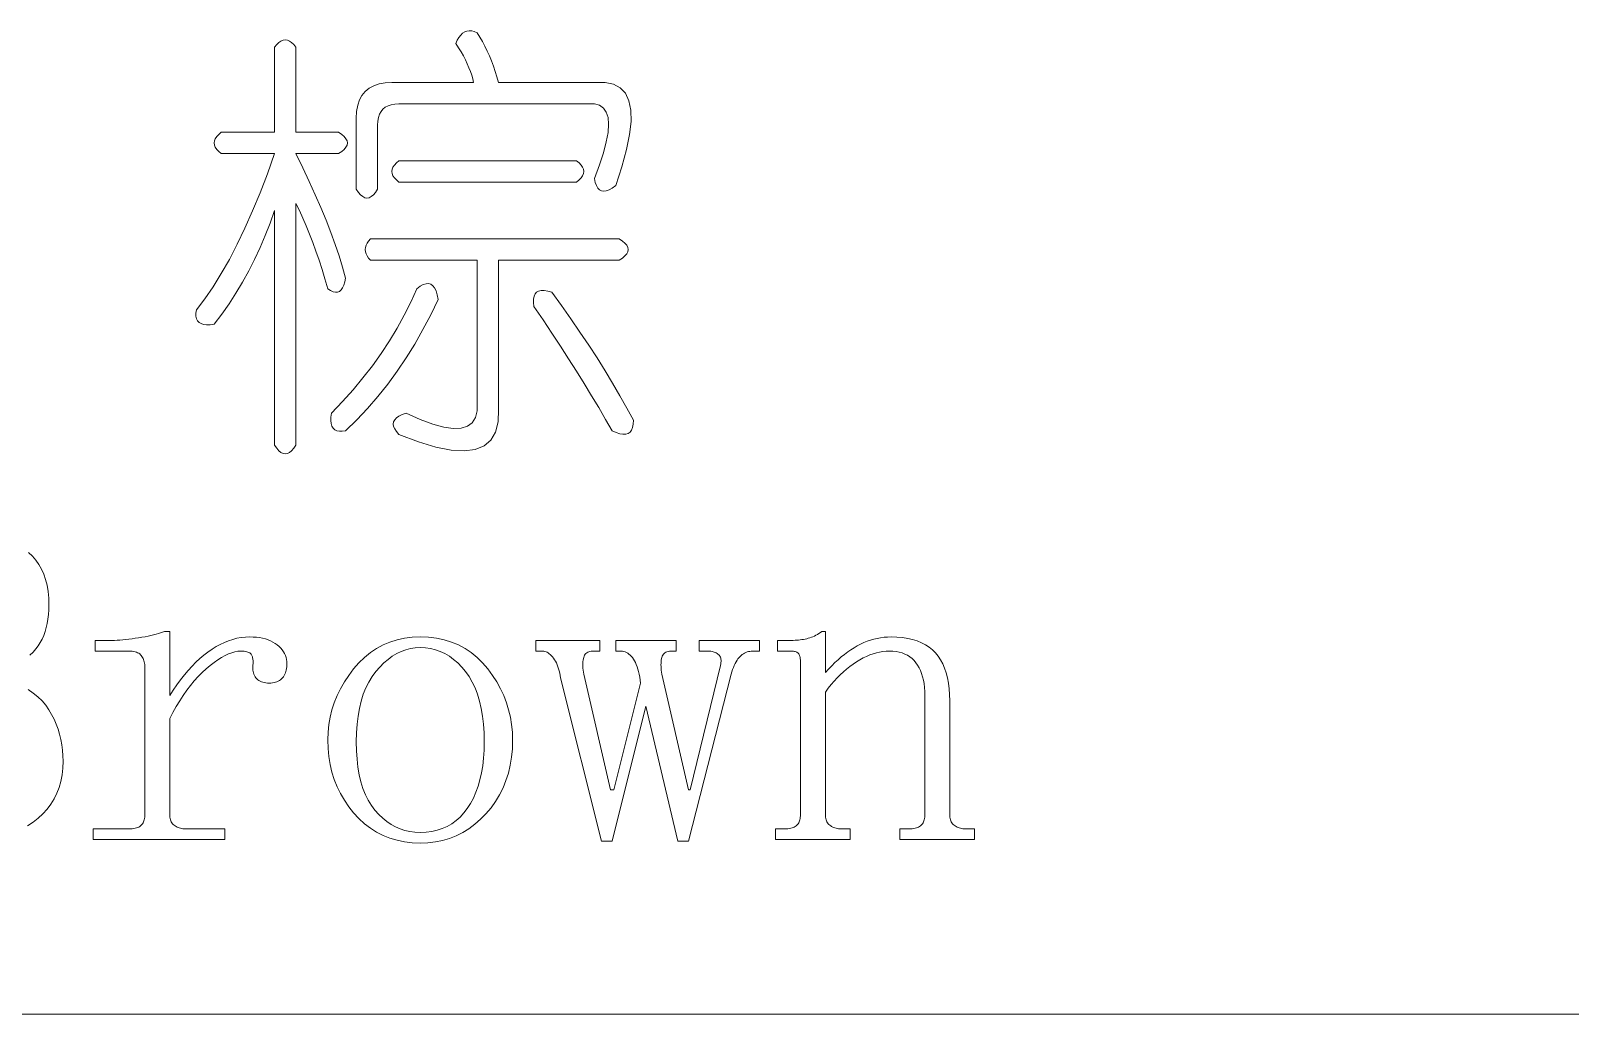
# Model space of a CAD drawing. Extents: x 1 to 297, y 1 to 210.
# Drawn here: x 256.09 to 263.52, y 51.06 to 55.81 of the extents above; entities that cross this region are included whole.
import ezdxf

# ---------------------------------------------------------------- set-up
doc = ezdxf.new("R2010")
doc.units = 0

msp = doc.modelspace()

# ---------------------------------------------------------------- linework, layer by layer
at = {"color": 7, "lineweight": 13}
msp.add_line((220.3005, 51.064), (295.449, 51.064), dxfattribs=at)
for points in [[(258.8093, 55.4555), (257.8664, 55.4555), (257.8469, 55.4544), (257.8294, 55.4514), (257.814, 55.4462), (257.8006, 55.439), (257.7893, 55.4298), (257.78, 55.4184), (257.7728, 55.4051), (257.7677, 55.3896), (257.7646, 55.3722), (257.7635, 55.3526), (257.7635, 55.044), (257.7533, 55.0286), (257.743, 55.0166), (257.7327, 55.008), (257.7224, 55.0029), (257.7121, 55.0012), (257.7018, 55.0029), (257.6916, 55.008), (257.6813, 55.0166), (257.671, 55.0286), (257.6607, 55.044), (257.6607, 55.3869), (257.6624, 55.4195), (257.6676, 55.4486), (257.6761, 55.4743), (257.6881, 55.4966), (257.7036, 55.5155), (257.7224, 55.5309), (257.7447, 55.5429), (257.7704, 55.5515), (257.7996, 55.5566), (257.8321, 55.5583), (258.2264, 55.5583), (258.2225, 55.5756), (258.2175, 55.5933), (258.2115, 55.6113), (258.2045, 55.6296), (258.1964, 55.6483), (258.1873, 55.6674), (258.1772, 55.6867), (258.1661, 55.7064), (258.1539, 55.7265), (258.1407, 55.7469), (258.1479, 55.7628), (258.1558, 55.7764), (258.1644, 55.7875), (258.1736, 55.7963), (258.1836, 55.8026), (258.1942, 55.8066), (258.2055, 55.8081), (258.2175, 55.8072), (258.2302, 55.804), (258.2436, 55.7983), (258.2569, 55.7774), (258.2696, 55.7558), (258.2816, 55.7335), (258.2929, 55.7106), (258.3036, 55.6869), (258.3135, 55.6626), (258.3228, 55.6375), (258.3313, 55.6118), (258.3392, 55.5854), (258.3464, 55.5583), (258.8607, 55.5583), (258.9013, 55.5503), (258.9341, 55.533), (258.9589, 55.5064), (258.9759, 55.4706), (258.985, 55.4255), (258.9862, 55.3711), (258.9795, 55.3075), (258.9649, 55.2347), (258.9425, 55.1526), (258.9121, 55.0612), (258.8957, 55.0492), (258.8806, 55.0406), (258.8669, 55.0355), (258.8545, 55.0338), (258.8436, 55.0355), (258.834, 55.0406), (258.8257, 55.0492), (258.8189, 55.0612), (258.8134, 55.0766), (258.8093, 55.0955), (258.834, 55.1608), (258.8531, 55.2196), (258.8669, 55.2719), (258.8751, 55.3176), (258.8778, 55.3569), (258.8751, 55.3896), (258.8669, 55.4159), (258.8531, 55.4356), (258.834, 55.4488)], [(257.575, 55.2155), (257.3693, 55.2155), (257.4025, 55.1478), (257.4337, 55.0818), (257.4629, 55.0175), (257.49, 54.9549), (257.515, 54.894), (257.538, 54.8349), (257.5589, 54.7775), (257.5777, 54.7218), (257.5945, 54.6678), (257.6093, 54.6155), (257.6053, 54.5964), (257.6004, 54.5805), (257.5944, 54.5676), (257.5873, 54.5579), (257.5793, 54.5512), (257.5702, 54.5476), (257.5601, 54.5471), (257.5489, 54.5496), (257.5368, 54.5553), (257.5236, 54.564), (257.5097, 54.6114), (257.4955, 54.6573), (257.4809, 54.7019), (257.466, 54.7451), (257.4507, 54.7869), (257.4351, 54.8274), (257.4192, 54.8664), (257.4029, 54.9042), (257.3862, 54.9405), (257.3693, 54.9755), (257.3693, 53.8098), (257.359, 53.7943), (257.3487, 53.7823), (257.3384, 53.7738), (257.3281, 53.7686), (257.3178, 53.7669), (257.3076, 53.7686), (257.2973, 53.7738), (257.287, 53.7823), (257.2767, 53.7943), (257.2664, 53.8098), (257.2664, 54.9412), (257.245, 54.8802), (257.2218, 54.8205), (257.197, 54.7622), (257.1704, 54.7053), (257.1421, 54.6498), (257.1121, 54.5956), (257.0804, 54.5428), (257.047, 54.4914), (257.0118, 54.4413), (256.975, 54.3926), (256.9556, 54.3902), (256.9387, 54.3899), (256.9241, 54.3916), (256.9119, 54.3954), (256.9021, 54.4012), (256.8947, 54.4091), (256.8898, 54.419), (256.8872, 54.431), (256.8871, 54.4451), (256.8893, 54.4612), (256.9301, 54.515), (256.9702, 54.5736), (257.0096, 54.6371), (257.0484, 54.7053), (257.0864, 54.7783), (257.1238, 54.8562), (257.1605, 54.9388), (257.1965, 55.0262), (257.2318, 55.1184), (257.2664, 55.2155), (257.0093, 55.2155), (256.9969, 55.2258), (256.9873, 55.236), (256.9805, 55.2463), (256.9763, 55.2566), (256.975, 55.2669), (256.9763, 55.2772), (256.9805, 55.2875), (256.9873, 55.2978), (256.9969, 55.308), (257.0093, 55.3183), (257.2664, 55.3183), (257.2664, 55.7298), (257.2767, 55.7421), (257.287, 55.7517), (257.2973, 55.7586), (257.3076, 55.7627), (257.3178, 55.764), (257.3281, 55.7627), (257.3384, 55.7586), (257.3487, 55.7517), (257.359, 55.7421), (257.3693, 55.7298), (257.3693, 55.3183), (257.575, 55.3183), (257.5904, 55.308), (257.6024, 55.2978), (257.611, 55.2875), (257.6161, 55.2772), (257.6179, 55.2669), (257.6161, 55.2566), (257.611, 55.2463), (257.6024, 55.236), (257.5904, 55.2258)], [(257.8664, 55.1812), (258.7236, 55.1812), (258.7359, 55.1709), (258.7455, 55.1606), (258.7523, 55.1503), (258.7565, 55.14), (258.7578, 55.1298), (258.7565, 55.1195), (258.7523, 55.1092), (258.7455, 55.0989), (258.7359, 55.0886), (258.7236, 55.0783), (257.8664, 55.0783), (257.8541, 55.0886), (257.8445, 55.0989), (257.8376, 55.1092), (257.8335, 55.1195), (257.8321, 55.1298), (257.8335, 55.14), (257.8376, 55.1503), (257.8445, 55.1606), (257.8541, 55.1709)], [(257.7293, 54.804), (258.9293, 54.804), (258.9447, 54.7938), (258.9567, 54.7835), (258.9653, 54.7732), (258.9704, 54.7629), (258.9721, 54.7526), (258.9704, 54.7423), (258.9653, 54.732), (258.9567, 54.7218), (258.9447, 54.7115), (258.9293, 54.7012), (258.3464, 54.7012), (258.3464, 53.9812), (258.3447, 53.9214), (258.3327, 53.8722), (258.3104, 53.8336), (258.2778, 53.8056), (258.235, 53.7883), (258.1819, 53.7816), (258.1184, 53.7856), (258.0447, 53.8002), (257.9607, 53.8254), (257.8664, 53.8612), (257.8544, 53.8746), (257.8459, 53.8872), (257.8407, 53.8992), (257.839, 53.9106), (257.8407, 53.9212), (257.8459, 53.9311), (257.8544, 53.9404), (257.8664, 53.949), (257.8818, 53.9568), (257.9007, 53.964), (257.9689, 53.9337), (258.0296, 53.9112), (258.0828, 53.8967), (258.1284, 53.89), (258.1664, 53.8912), (258.1969, 53.9003), (258.2199, 53.9172), (258.2353, 53.9421), (258.2432, 53.9748), (258.2436, 54.0155), (258.2436, 54.7012), (257.7293, 54.7012), (257.72, 54.7115), (257.7128, 54.7218), (257.7077, 54.732), (257.7046, 54.7423), (257.7036, 54.7526), (257.7046, 54.7629), (257.7077, 54.7732), (257.7128, 54.7835), (257.72, 54.7938)], [(257.9521, 54.564), (257.9686, 54.5759), (257.9837, 54.5839), (257.9974, 54.5882), (258.0097, 54.5887), (258.0207, 54.5855), (258.0303, 54.5784), (258.0385, 54.5676), (258.0454, 54.5531), (258.0509, 54.5347), (258.055, 54.5126), (258.0197, 54.4384), (257.9823, 54.3666), (257.9429, 54.2971), (257.9014, 54.2301), (257.8578, 54.1655), (257.8123, 54.1032), (257.7646, 54.0434), (257.7149, 53.986), (257.6631, 53.931), (257.6093, 53.8783), (257.5932, 53.8761), (257.5791, 53.8763), (257.5671, 53.8788), (257.5572, 53.8838), (257.5493, 53.8912), (257.5435, 53.901), (257.5397, 53.9131), (257.538, 53.9277), (257.5383, 53.9447), (257.5407, 53.964), (257.5942, 54.0194), (257.6449, 54.0758), (257.6929, 54.1332), (257.7382, 54.1917), (257.7807, 54.2512), (257.8205, 54.3117), (257.8575, 54.3732), (257.8918, 54.4358), (257.9233, 54.4994)], [(258.6035, 54.5469), (258.6507, 54.4821), (258.6961, 54.418), (258.7398, 54.3546), (258.7819, 54.2918), (258.8221, 54.2298), (258.8607, 54.1684), (258.8976, 54.1077), (258.9327, 54.0477), (258.9661, 53.9884), (258.9978, 53.9298), (258.9968, 53.9107), (258.9937, 53.8948), (258.9886, 53.8819), (258.9814, 53.8722), (258.9721, 53.8655), (258.9608, 53.8619), (258.9474, 53.8614), (258.932, 53.8639), (258.9145, 53.8696), (258.895, 53.8783), (258.8634, 53.9337), (258.8305, 53.9901), (258.7962, 54.0475), (258.7606, 54.106), (258.7236, 54.1655), (258.6852, 54.226), (258.6454, 54.2875), (258.6042, 54.3501), (258.5617, 54.4137), (258.5179, 54.4783), (258.5156, 54.4975), (258.5158, 54.514), (258.5184, 54.5277), (258.5233, 54.5387), (258.5307, 54.5469), (258.5405, 54.5524), (258.5526, 54.5551), (258.5672, 54.5551), (258.5842, 54.5524)], [(256.7607, 52.6012), (256.778, 52.628), (256.7955, 52.6535), (256.8133, 52.6777), (256.8313, 52.7006), (256.8496, 52.7223), (256.8682, 52.7426), (256.887, 52.7617), (256.9061, 52.7795), (256.9254, 52.796), (256.945, 52.8112), (256.9648, 52.825), (256.9846, 52.8374), (257.0045, 52.8483), (257.0245, 52.8578), (257.0446, 52.8658), (257.0648, 52.8724), (257.0851, 52.8775), (257.1054, 52.8811), (257.1259, 52.8833), (257.1464, 52.884), (257.1632, 52.8837), (257.1791, 52.8825), (257.1944, 52.8806), (257.2088, 52.8779), (257.2225, 52.8744), (257.2354, 52.8702), (257.2475, 52.8651), (257.2589, 52.8594), (257.2694, 52.8528), (257.2793, 52.8455), (257.2882, 52.8376), (257.2962, 52.8295), (257.3033, 52.8212), (257.3094, 52.8126), (257.3146, 52.8037), (257.3189, 52.7946), (257.3222, 52.7852), (257.3245, 52.7755), (257.3259, 52.7656), (257.3264, 52.7555), (257.3262, 52.7471), (257.3256, 52.739), (257.3245, 52.7313), (257.323, 52.7239), (257.321, 52.7169), (257.3187, 52.7102), (257.3159, 52.7039), (257.3127, 52.6979), (257.3091, 52.6922), (257.305, 52.6869), (257.3005, 52.682), (257.2956, 52.6776), (257.2902, 52.6738), (257.2844, 52.6704), (257.2782, 52.6676), (257.2715, 52.6653), (257.2645, 52.6635), (257.257, 52.6622), (257.2491, 52.6614), (257.2407, 52.6612), (257.2323, 52.6614), (257.2244, 52.6622), (257.2169, 52.6635), (257.2098, 52.6653), (257.2032, 52.6676), (257.197, 52.6704), (257.1912, 52.6738), (257.1859, 52.6776), (257.1809, 52.682), (257.1764, 52.6869), (257.1724, 52.6922), (257.169, 52.6979), (257.1663, 52.7039), (257.1641, 52.7102), (257.1625, 52.7169), (257.1615, 52.7239), (257.1611, 52.7313), (257.1613, 52.739), (257.1621, 52.7471), (257.1635, 52.7555), (257.1635, 52.7605), (257.1632, 52.7654), (257.1628, 52.7701), (257.1622, 52.7747), (257.1614, 52.779), (257.1605, 52.7832), (257.1594, 52.7873), (257.1581, 52.7911), (257.1566, 52.7948), (257.155, 52.7983), (257.1529, 52.8016), (257.1502, 52.8045), (257.1468, 52.8071), (257.1426, 52.8093), (257.1378, 52.8112), (257.1324, 52.8127), (257.1262, 52.8139), (257.1193, 52.8148), (257.1118, 52.8153), (257.1035, 52.8155), (257.0895, 52.8146), (257.0749, 52.812), (257.0597, 52.8078), (257.0439, 52.8018), (257.0275, 52.794), (257.0105, 52.7846), (256.9929, 52.7735), (256.9746, 52.7606), (256.9558, 52.746), (256.9364, 52.7298), (256.9169, 52.7119), (256.8978, 52.6927), (256.8792, 52.6722), (256.861, 52.6502), (256.8432, 52.6269), (256.8258, 52.6022), (256.8089, 52.5762), (256.7924, 52.5487), (256.7763, 52.5199), (256.7607, 52.4898), (256.7607, 52.0269), (256.7609, 52.0202), (256.7616, 52.0139), (256.7626, 52.0079), (256.7641, 52.0022), (256.7661, 51.9969), (256.7684, 51.9919), (256.7712, 51.9873), (256.7744, 51.983), (256.778, 51.9791), (256.7821, 51.9755), (256.7865, 51.9722), (256.7912, 51.9693), (256.7961, 51.9667), (256.8013, 51.9645), (256.8068, 51.9626), (256.8125, 51.9611), (256.8184, 51.9599), (256.8246, 51.959), (256.8311, 51.9585), (256.8378, 51.9583), (257.0264, 51.9583), (257.0264, 51.9069), (256.3921, 51.9069), (256.3921, 51.9583), (256.5635, 51.9583), (256.5719, 51.9585), (256.5797, 51.959), (256.5869, 51.9599), (256.5937, 51.9611), (256.6, 51.9626), (256.6057, 51.9645), (256.611, 51.9667), (256.6157, 51.9693), (256.6199, 51.9722), (256.6236, 51.9755), (256.6268, 51.9791), (256.6297, 51.983), (256.6323, 51.9873), (256.6345, 51.9919), (256.6364, 51.9969), (256.6379, 52.0022), (256.6392, 52.0079), (256.64, 52.0139), (256.6405, 52.0202), (256.6407, 52.0269), (256.6407, 52.7383), (256.6405, 52.7451), (256.64, 52.7515), (256.6392, 52.7577), (256.6379, 52.7637), (256.6364, 52.7694), (256.6345, 52.7748), (256.6323, 52.78), (256.6297, 52.785), (256.6268, 52.7896), (256.6236, 52.794), (256.6199, 52.7981), (256.6157, 52.8018), (256.611, 52.805), (256.6057, 52.8078), (256.6, 52.8101), (256.5937, 52.812), (256.5869, 52.8135), (256.5797, 52.8146), (256.5719, 52.8153), (256.5635, 52.8155), (256.4007, 52.8155), (256.4007, 52.8669), (256.4693, 52.8669), (256.4815, 52.867), (256.4941, 52.8674), (256.5072, 52.8681), (256.5207, 52.869), (256.5346, 52.8701), (256.549, 52.8715), (256.5638, 52.8732), (256.579, 52.8751), (256.5946, 52.8773), (256.6107, 52.8798), (256.6266, 52.8824), (256.6417, 52.8851), (256.6561, 52.8879), (256.6697, 52.8907), (256.6825, 52.8937), (256.6945, 52.8967), (256.7058, 52.8999), (256.7163, 52.9031), (256.726, 52.9064), (256.735, 52.9098), (256.7607, 52.9098)], [(258.415, 52.3869), (258.4137, 52.3448), (258.4099, 52.3041), (258.4034, 52.2649), (258.3944, 52.2271), (258.3828, 52.1908), (258.3687, 52.156), (258.352, 52.1226), (258.3327, 52.0907), (258.3109, 52.0602), (258.2864, 52.0312), (258.2601, 52.0043), (258.2326, 51.9803), (258.2039, 51.9591), (258.174, 51.9407), (258.1429, 51.9251), (258.1105, 51.9124), (258.077, 51.9025), (258.0423, 51.8954), (258.0064, 51.8912), (257.9693, 51.8898), (257.9306, 51.8912), (257.8933, 51.8956), (257.8575, 51.9029), (257.8232, 51.9131), (257.7903, 51.9262), (257.7589, 51.9422), (257.729, 51.9612), (257.7005, 51.983), (257.6734, 52.0078), (257.6478, 52.0355), (257.6242, 52.0652), (257.6031, 52.0962), (257.5844, 52.1283), (257.5683, 52.1616), (257.5546, 52.1962), (257.5434, 52.2319), (257.5347, 52.2689), (257.5285, 52.307), (257.5248, 52.3464), (257.5236, 52.3869), (257.5248, 52.4243), (257.5285, 52.461), (257.5347, 52.497), (257.5434, 52.5323), (257.5546, 52.5669), (257.5683, 52.6008), (257.5844, 52.6341), (257.6031, 52.6667), (257.6242, 52.6986), (257.6478, 52.7298), (257.6734, 52.7591), (257.7005, 52.7853), (257.729, 52.8084), (257.7589, 52.8285), (257.7903, 52.8455), (257.8232, 52.8594), (257.8575, 52.8702), (257.8933, 52.8779), (257.9306, 52.8825), (257.9693, 52.884), (258.0096, 52.8825), (258.0481, 52.8779), (258.085, 52.8702), (258.1201, 52.8594), (258.1536, 52.8455), (258.1853, 52.8285), (258.2153, 52.8084), (258.2436, 52.7853), (258.2701, 52.7591), (258.295, 52.7298), (258.3178, 52.6986), (258.3382, 52.6667), (258.3562, 52.6341), (258.3718, 52.6008), (258.385, 52.5669), (258.3958, 52.5323), (258.4042, 52.497), (258.4102, 52.461), (258.4138, 52.4243)], [(259.6836, 51.9069), (259.6836, 51.9583), (259.7264, 51.9583), (259.7347, 51.9585), (259.7425, 51.959), (259.7498, 51.9599), (259.7566, 51.9611), (259.7628, 51.9626), (259.7686, 51.9645), (259.7738, 51.9667), (259.7785, 51.9693), (259.7827, 51.9722), (259.7864, 51.9755), (259.7897, 51.9791), (259.7926, 51.983), (259.7952, 51.9873), (259.7974, 51.9919), (259.7993, 51.9969), (259.8008, 52.0022), (259.802, 52.0079), (259.8029, 52.0139), (259.8034, 52.0202), (259.8036, 52.0269), (259.8036, 52.764), (259.8035, 52.7691), (259.8032, 52.7738), (259.8028, 52.7783), (259.8022, 52.7826), (259.8014, 52.7865), (259.8005, 52.7903), (259.7993, 52.7937), (259.7981, 52.797), (259.7966, 52.7999), (259.795, 52.8026), (259.7931, 52.8051), (259.7909, 52.8072), (259.7883, 52.8092), (259.7854, 52.8108), (259.7821, 52.8123), (259.7785, 52.8134), (259.7746, 52.8143), (259.7703, 52.815), (259.7657, 52.8153), (259.7607, 52.8155), (259.6921, 52.8155), (259.6921, 52.8669), (259.7521, 52.8669), (259.7607, 52.867), (259.7691, 52.8672), (259.7775, 52.8677), (259.7857, 52.8683), (259.7939, 52.869), (259.802, 52.87), (259.81, 52.8711), (259.818, 52.8724), (259.8258, 52.8738), (259.8336, 52.8755), (259.8412, 52.8774), (259.8488, 52.8796), (259.8563, 52.8822), (259.8637, 52.8851), (259.8711, 52.8883), (259.8783, 52.8919), (259.8855, 52.8959), (259.8925, 52.9002), (259.8995, 52.9048), (259.9064, 52.9098), (259.9236, 52.9098), (259.9236, 52.7126), (259.939, 52.7293), (259.9544, 52.7452), (259.9698, 52.7602), (259.9853, 52.7743), (260.0007, 52.7876), (260.0161, 52.8), (260.0316, 52.8116), (260.047, 52.8223), (260.0624, 52.8322), (260.0779, 52.8412), (260.0934, 52.8493), (260.109, 52.8566), (260.1249, 52.863), (260.1409, 52.8686), (260.1571, 52.8733), (260.1735, 52.8772), (260.19, 52.8802), (260.2068, 52.8823), (260.2236, 52.8836), (260.2407, 52.884), (260.2691, 52.8833), (260.2959, 52.881), (260.3212, 52.8771), (260.3449, 52.8717), (260.3671, 52.8648), (260.3878, 52.8563), (260.4069, 52.8462), (260.4245, 52.8347), (260.4405, 52.8216), (260.455, 52.8069), (260.468, 52.7907), (260.4797, 52.773), (260.49, 52.7537), (260.4989, 52.7328), (260.5064, 52.7105), (260.5126, 52.6866), (260.5174, 52.6611), (260.5208, 52.6341), (260.5229, 52.6056), (260.5236, 52.5755), (260.5236, 52.0269), (260.5238, 52.0202), (260.5244, 52.0139), (260.5255, 52.0079), (260.527, 52.0022), (260.5289, 51.9969), (260.5313, 51.9919), (260.5341, 51.9873), (260.5373, 51.983), (260.5409, 51.9791), (260.545, 51.9755), (260.5494, 51.9722), (260.5541, 51.9693), (260.559, 51.9667), (260.5642, 51.9645), (260.5696, 51.9626), (260.5753, 51.9611), (260.5813, 51.9599), (260.5875, 51.959), (260.594, 51.9585), (260.6007, 51.9583), (260.6436, 51.9583), (260.6436, 51.9069), (260.2835, 51.9069), (260.2835, 51.9583), (260.3264, 51.9583), (260.3347, 51.9585), (260.3425, 51.959), (260.3498, 51.9599), (260.3566, 51.9611), (260.3628, 51.9626), (260.3686, 51.9645), (260.3738, 51.9667), (260.3785, 51.9693), (260.3827, 51.9722), (260.3864, 51.9755), (260.3897, 51.9791), (260.3926, 51.983), (260.3951, 51.9873), (260.3974, 51.9919), (260.3993, 51.9969), (260.4008, 52.0022), (260.402, 52.0079), (260.4029, 52.0139), (260.4034, 52.0202), (260.4036, 52.0269), (260.4036, 52.6012), (260.4031, 52.6213), (260.4018, 52.6404), (260.3997, 52.6587), (260.3967, 52.6759), (260.3929, 52.6923), (260.3881, 52.7076), (260.3825, 52.7221), (260.3761, 52.7356), (260.3688, 52.7481), (260.3607, 52.7598), (260.3517, 52.7703), (260.3418, 52.7798), (260.3311, 52.7882), (260.3195, 52.7954), (260.3071, 52.8015), (260.2938, 52.8066), (260.2797, 52.8105), (260.2647, 52.8132), (260.2488, 52.8149), (260.2321, 52.8155), (260.2166, 52.815), (260.2011, 52.8134), (260.1855, 52.8108), (260.1697, 52.8072), (260.1539, 52.8026), (260.138, 52.797), (260.122, 52.7903), (260.106, 52.7826), (260.0898, 52.7738), (260.0735, 52.764), (260.0574, 52.7533), (260.0415, 52.7418), (260.0258, 52.7293), (260.0105, 52.716), (259.9953, 52.7019), (259.9805, 52.6869), (259.9659, 52.671), (259.9515, 52.6543), (259.9374, 52.6368), (259.9236, 52.6183), (259.9236, 52.0269), (259.9238, 52.0202), (259.9244, 52.0139), (259.9255, 52.0079), (259.927, 52.0022), (259.9289, 51.9969), (259.9313, 51.9919), (259.9341, 51.9873), (259.9373, 51.983), (259.9409, 51.9791), (259.945, 51.9755), (259.9494, 51.9722), (259.9541, 51.9693), (259.959, 51.9667), (259.9642, 51.9645), (259.9696, 51.9626), (259.9753, 51.9611), (259.9813, 51.9599), (259.9875, 51.959), (259.994, 51.9585), (260.0007, 51.9583), (260.0435, 51.9583), (260.0435, 51.9069)], [(257.6607, 52.3783), (257.6616, 52.3349), (257.6643, 52.2938), (257.6688, 52.255), (257.6751, 52.2186), (257.6832, 52.1844), (257.6931, 52.1526), (257.7048, 52.123), (257.7183, 52.0958), (257.7336, 52.0709), (257.7507, 52.0483), (257.7691, 52.028), (257.7882, 52.0098), (257.8082, 51.9937), (257.8289, 51.9798), (257.8503, 51.968), (257.8726, 51.9583), (257.8956, 51.9508), (257.9194, 51.9455), (257.9439, 51.9423), (257.9693, 51.9412), (257.9978, 51.9423), (258.025, 51.9458), (258.0509, 51.9516), (258.0756, 51.9597), (258.0989, 51.9701), (258.121, 51.9828), (258.1418, 51.9979), (258.1613, 52.0152), (258.1795, 52.0349), (258.1964, 52.0569), (258.2119, 52.0809), (258.2257, 52.1068), (258.2379, 52.1344), (258.2485, 52.1639), (258.2575, 52.1951), (258.2648, 52.2282), (258.2705, 52.263), (258.2746, 52.2996), (258.277, 52.3381), (258.2778, 52.3783), (258.2769, 52.4218), (258.2742, 52.4632), (258.2697, 52.5024), (258.2634, 52.5395), (258.2553, 52.5744), (258.2455, 52.6072), (258.2337, 52.6378), (258.2202, 52.6663), (258.2049, 52.6927), (258.1878, 52.7169), (258.1695, 52.7389), (258.1503, 52.7586), (258.1304, 52.7759), (258.1097, 52.791), (258.0882, 52.8037), (258.0659, 52.8141), (258.0429, 52.8222), (258.0192, 52.828), (257.9946, 52.8315), (257.9693, 52.8326), (257.9455, 52.8315), (257.9223, 52.828), (257.8996, 52.8222), (257.8774, 52.8141), (257.8557, 52.8037), (257.8345, 52.791), (257.8139, 52.7759), (257.7937, 52.7586), (257.7741, 52.7389), (257.755, 52.7169), (257.7371, 52.6927), (257.721, 52.6663), (257.7069, 52.6378), (257.6946, 52.6072), (257.6843, 52.5744), (257.6758, 52.5395), (257.6692, 52.5024), (257.6645, 52.4632), (257.6617, 52.4218)], [(259.315, 52.8669), (259.6064, 52.8669), (259.6064, 52.8155), (259.5721, 52.8155), (259.5653, 52.8152), (259.5587, 52.8144), (259.5523, 52.8132), (259.5461, 52.8114), (259.54, 52.809), (259.5341, 52.8062), (259.5283, 52.8029), (259.5228, 52.799), (259.5174, 52.7946), (259.5121, 52.7898), (259.5071, 52.7843), (259.5022, 52.7781), (259.4975, 52.7712), (259.4929, 52.7637), (259.4886, 52.7555), (259.4843, 52.7466), (259.4803, 52.737), (259.4765, 52.7267), (259.4728, 52.7157), (259.4693, 52.704), (259.2635, 51.8983), (259.2121, 51.8983), (259.0578, 52.5498), (258.895, 51.8983), (258.8436, 51.8983), (258.6464, 52.6869), (258.6445, 52.6986), (258.6423, 52.7099), (258.6397, 52.7206), (258.6368, 52.7308), (258.6335, 52.7405), (258.6299, 52.7496), (258.626, 52.7583), (258.6217, 52.7664), (258.6171, 52.7741), (258.6121, 52.7812), (258.607, 52.7877), (258.6018, 52.7935), (258.5967, 52.7987), (258.5916, 52.8031), (258.5864, 52.8069), (258.5813, 52.81), (258.5761, 52.8124), (258.571, 52.8141), (258.5658, 52.8151), (258.5607, 52.8155), (258.5264, 52.8155), (258.5264, 52.8669), (258.835, 52.8669), (258.835, 52.8155), (258.8007, 52.8155), (258.7941, 52.8152), (258.788, 52.8143), (258.7824, 52.8128), (258.7774, 52.8107), (258.7728, 52.808), (258.7688, 52.8047), (258.7653, 52.8008), (258.7623, 52.7963), (258.7598, 52.7912), (258.7578, 52.7855), (258.7563, 52.7793), (258.7551, 52.7726), (258.7542, 52.7655), (258.7537, 52.758), (258.7535, 52.7501), (258.7537, 52.7418), (258.7542, 52.733), (258.7551, 52.7238), (258.7563, 52.7141), (258.7578, 52.704), (258.8864, 52.1469), (258.9036, 52.1469), (259.0321, 52.6612), (259.0302, 52.6762), (259.028, 52.6905), (259.0255, 52.704), (259.0225, 52.7167), (259.0193, 52.7287), (259.0157, 52.7399), (259.0117, 52.7503), (259.0074, 52.7599), (259.0028, 52.7688), (258.9978, 52.7769), (258.9926, 52.7842), (258.9872, 52.7908), (258.9816, 52.7966), (258.9759, 52.8016), (258.97, 52.8058), (258.9639, 52.8093), (258.9576, 52.812), (258.9512, 52.8139), (258.9446, 52.8151), (258.9378, 52.8155), (258.9121, 52.8155), (258.9121, 52.8669), (259.2036, 52.8669), (259.2036, 52.8155), (259.1778, 52.8155), (259.1712, 52.8152), (259.1652, 52.8143), (259.1596, 52.8128), (259.1545, 52.8107), (259.15, 52.808), (259.146, 52.8047), (259.1424, 52.8008), (259.1394, 52.7963), (259.137, 52.7912), (259.135, 52.7855), (259.1335, 52.7793), (259.1322, 52.7726), (259.1314, 52.7655), (259.1309, 52.758), (259.1307, 52.7501), (259.1309, 52.7418), (259.1314, 52.733), (259.1322, 52.7238), (259.1335, 52.7141), (259.135, 52.704), (259.2635, 52.1469), (259.2721, 52.1469), (259.4178, 52.7469), (259.4193, 52.7536), (259.4202, 52.7599), (259.4207, 52.7659), (259.4206, 52.7716), (259.42, 52.7769), (259.4189, 52.7819), (259.4172, 52.7865), (259.4151, 52.7908), (259.4124, 52.7947), (259.4093, 52.7983), (259.4057, 52.8016), (259.4017, 52.8045), (259.3974, 52.8071), (259.3928, 52.8093), (259.3878, 52.8112), (259.3825, 52.8127), (259.3769, 52.8139), (259.3709, 52.8148), (259.3645, 52.8153), (259.3578, 52.8155), (259.315, 52.8155)]]:
    msp.add_lwpolyline(points, close=True, dxfattribs=at)
for points in [[(256.0793, 53.2912), (256.098, 53.274), (256.1147, 53.255), (256.1295, 53.2342), (256.1424, 53.2116), (256.1532, 53.1873), (256.1621, 53.1611), (256.169, 53.1331), (256.1739, 53.1033), (256.1768, 53.0717), (256.1778, 53.0383), (256.1773, 53.0148), (256.1758, 52.992), (256.1732, 52.9702), (256.1696, 52.9492), (256.165, 52.929), (256.1593, 52.9098), (256.1526, 52.8913), (256.1449, 52.8738), (256.1362, 52.857), (256.1264, 52.8412), (256.115, 52.8259), (256.1014, 52.811), (256.0855, 52.7964)], [(256.0771, 52.6312), (256.1024, 52.6135), (256.1251, 52.5948), (256.1453, 52.5751), (256.1628, 52.5544), (256.1778, 52.5326), (256.1909, 52.5101), (256.2025, 52.487), (256.2128, 52.4634), (256.2217, 52.4394), (256.2293, 52.4148), (256.2354, 52.3896), (256.2402, 52.364), (256.2437, 52.3379), (256.2457, 52.3112), (256.2464, 52.284), (256.2452, 52.2504), (256.2416, 52.2182), (256.2356, 52.1874), (256.2272, 52.1579), (256.2164, 52.1298), (256.2032, 52.103), (256.1876, 52.0776), (256.1696, 52.0536), (256.1492, 52.031), (256.1264, 52.0098), (256.1016, 51.9902), (256.075, 51.9727)]]:
    msp.add_lwpolyline(points, dxfattribs=at)

doc.saveas('drawing.dxf')
